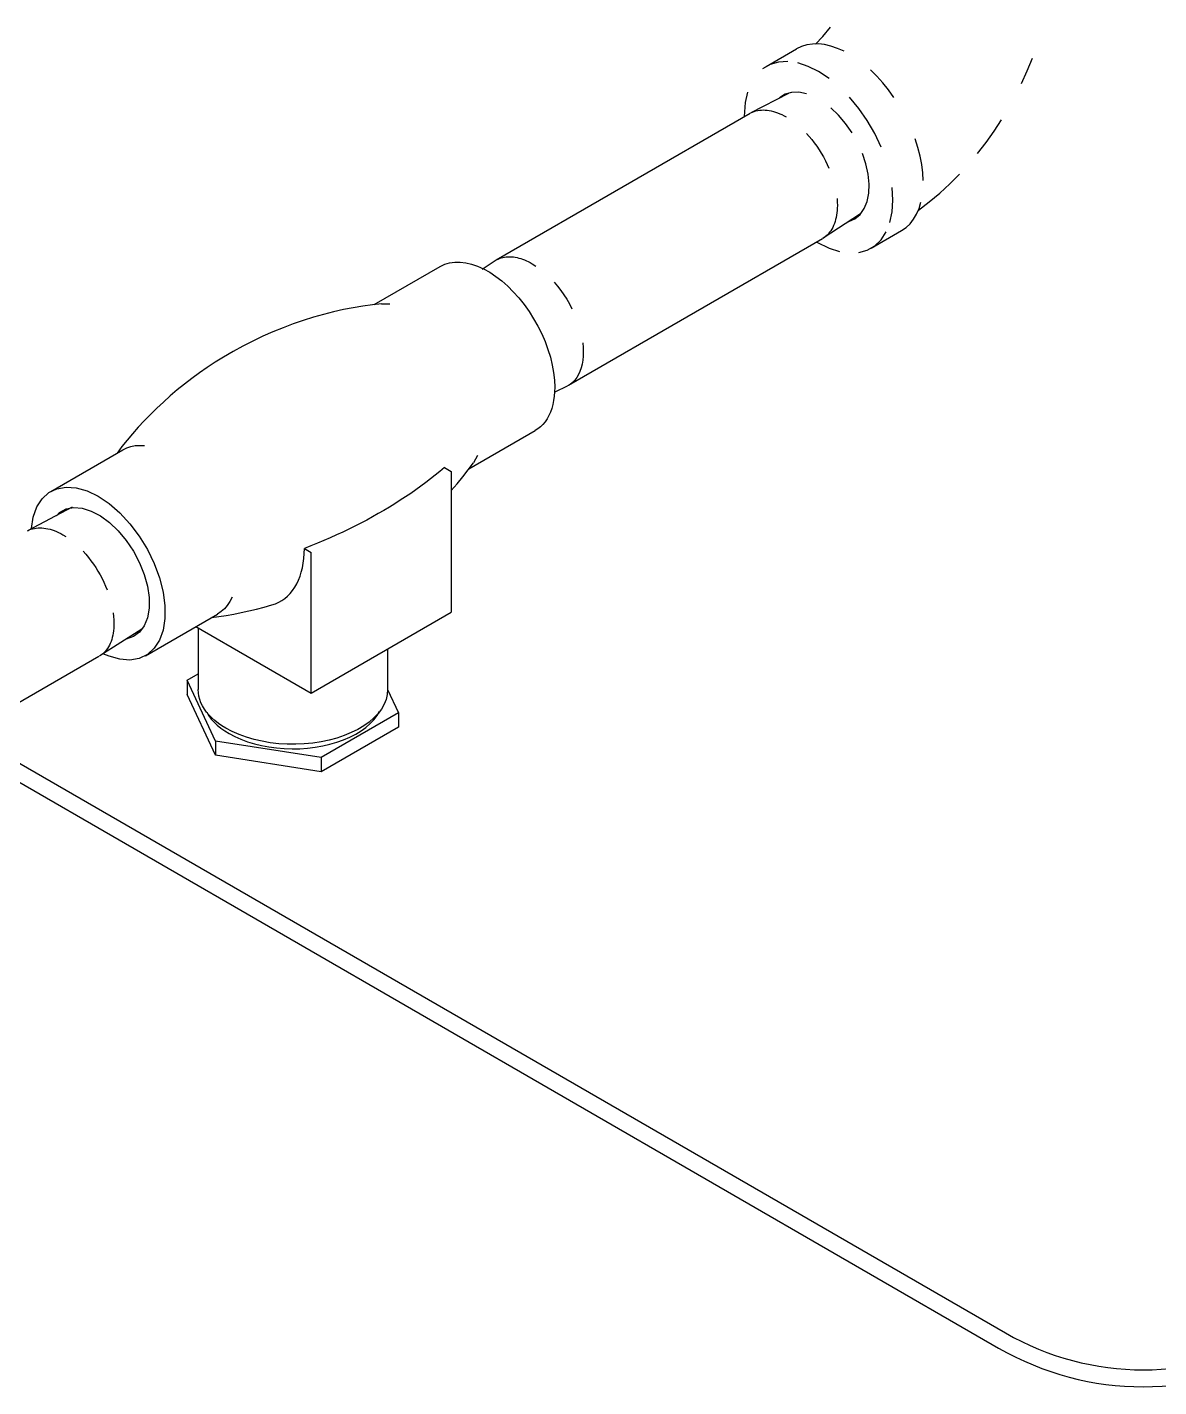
# Model space of a CAD drawing. Header units: centimetres. Extents: x 394264 to 551709, y 50011 to 59011.
# Drawn here: x 525697.6 to 525861.9, y 54167 to 54364.4 of the extents above; entities that cross this region are included whole.
import ezdxf

# ---------------------------------------------------------------- set-up
doc = ezdxf.new("R2010")
doc.units = ezdxf.units.CM
doc.layers.add('-M-YNGN-ZON3', color=6, linetype='SP', lineweight=30)
doc.layers.add('0-KRCN-YNG-CIHAZ', color=4, linetype='Continuous', lineweight=30)
doc.styles.add('CIZGI', font='tahoma.ttf', dxfattribs={"width": 0.8, "oblique": 20})
doc.linetypes.add('SP', pattern='A,2,-0.1,["SP",CIZGI,S=0.14,R=0.2,X=0,Y=-0.07],-0.255', length=2.355)

# ---------------------------------------------------------------- blocks, each defined once
blk = doc.blocks.new('A$C66BCA59E')
at = {"layer": '0-KRCN-YNG-CIHAZ', "color": 31, "linetype": 'Continuous', "lineweight": -3, "extrusion": (1.38e-14, -1.17e-14, -1)}
for p, q in [((1141.26, -470.25, 1107.03), (1142.33, -468.92, 1107.03)), ((1140.18, -471.39, 1107.03), (1141.26, -470.25, 1107.03))]:
    blk.add_line(p, q, dxfattribs=at)
at = {"layer": '0-KRCN-YNG-CIHAZ', "color": 31, "linetype": 'Continuous', "lineweight": -3, "extrusion": (0, 0, -1)}
for p, q in [((1138.91, -471.48, 1107.03), (1138.14, -471.71, 1107.03)), ((1139.73, -471.36, 1107.03), (1138.91, -471.48, 1107.03)), ((1140.59, -471.35, 1107.03), (1139.73, -471.36, 1107.03)), ((1141.49, -471.45, 1107.03), (1140.59, -471.35, 1107.03)), ((1142.42, -471.67, 1107.03), (1141.49, -471.45, 1107.03)), ((1138.14, -471.71, 1107.03), (1137.43, -472.05, 1107.03)), ((1143.36, -471.99, 1107.03), (1142.42, -471.67, 1107.03)), ((1144.32, -472.42, 1107.03), (1143.36, -471.99, 1107.03)), ((1149.06, -476.02, 1107.03), (1148.15, -475.12, 1107.03)), ((1149.94, -476.99, 1107.03), (1149.06, -476.02, 1107.03)), ((1150.78, -478.02, 1107.03), (1149.94, -476.99, 1107.03)), ((1151.57, -479.12, 1107.03), (1150.78, -478.02, 1107.03)), ((1155.05, -486.39, 1107.03), (1154.65, -485.14, 1107.03)), ((1155.37, -487.63, 1107.03), (1155.05, -486.39, 1107.03)), ((1155.6, -488.85, 1107.03), (1155.37, -487.63, 1107.03)), ((1155.75, -490.04, 1107.03), (1155.6, -488.85, 1107.03)), ((1155.82, -491.19, 1107.03), (1155.75, -490.04, 1107.03)), ((1154.86, -496.05, 1107.03), (1155.22, -495.23, 1107.03)), ((1155.22, -495.23, 1107.03), (1155.49, -494.32, 1107.03)), ((1153.9, -497.44, 1107.03), (1154.42, -496.8, 1107.03)), ((1154.42, -496.8, 1107.03), (1154.86, -496.05, 1107.03)), ((1152.67, -498.44, 1107.03), (1153.32, -497.99, 1107.03)), ((1153.32, -497.99, 1107.03), (1153.9, -497.44, 1107.03))]:
    blk.add_line(p, q, dxfattribs=at)
at = {"layer": '0-KRCN-YNG-CIHAZ', "color": 31, "linetype": 'Continuous', "lineweight": -3, "extrusion": (0, 0.816497, 0.57735)}
for p, q in [((1133.01, -474.6, 1107.03), (1137.43, -472.05, 1107.03)), ((1136.27, -478.52, 1106.16), (1130.81, -481.35, 1101.75)), ((1130.67, -481.42, 1101.75), (1093.79, -502.72, 1162.37)), ((1146.71, -495.99, 1106.58), (1141.31, -499.53, 1101.75)), ((1148.25, -500.99, 1107.03), (1152.67, -498.44, 1107.03)), ((1141.17, -499.61, 1101.75), (1104.29, -520.9, 1162.37)), ((1091.79, -504.02, 1154.26), (1093.65, -502.8, 1162.37)), ((1076.09, -509.18, 1204.73), (1085.7, -503.64, 1204.73)), ((1077.15, -509.07, 1204.73), (1078.39, -509.06, 1204.73)), ((1102.4, -521.86, 1155.22), (1104.15, -520.98, 1162.37)), ((1089.85, -533.02, 1204.73), (1099.46, -527.47, 1204.73)), ((1029.13, -536.3, 1204.73), (1039.6, -530.25, 1204.73)), ((1091.1, -531.08, 1204.73), (1090.51, -532.12, 1204.73)), ((1086.29, -532.84, 1204.73), (1087.28, -533.41, 1204.73)), ((1087.28, -533.41, 1204.73), (1087.28, -553.82, 1204.73)), ((1032.27, -538.57, 1226.44), (1025.78, -541.99, 1222.86)), ((1065.96, -544.58, 1204.73), (1066.94, -545.15, 1204.73)), ((1066.94, -565.56, 1204.73), (1066.94, -545.15, 1204.73)), ((1042.89, -560.13, 1204.73), (1053.36, -554.09, 1204.73)), ((1066.94, -565.56, 1204.73), (1087.28, -553.82, 1204.73)), ((1042.37, -556.29, 1227.22), (1036.28, -560.17, 1222.86)), ((1050.21, -555.9, 1204.73), (1066.94, -565.56, 1204.73)), ((1050.55, -556.1, 1204.73), (1050.55, -565.05, 1204.73)), ((1036.14, -560.25, 1222.86), (992.19, -585.63, 1289.26)), ((1078.05, -559.15, 1204.73), (1078.05, -565.05, 1204.73)), ((1048.96, -563.7, 1204.73), (1050.55, -562.78, 1204.73)), ((1053.07, -572.55, 1204.73), (1048.96, -563.7, 1204.73)), ((1048.96, -563.7, 1204.73), (1048.96, -565.74, 1204.73)), ((1053.07, -574.59, 1204.73), (1048.96, -565.74, 1204.73)), ((1078.05, -565.03, 1204.73), (1079.63, -568.44, 1204.73)), ((1079.63, -568.44, 1204.73), (1068.41, -574.93, 1204.73)), ((1079.63, -568.44, 1204.73), (1079.63, -570.49, 1204.73)), ((1079.63, -570.49, 1204.73), (1068.41, -576.97, 1204.73)), ((1053.07, -572.55, 1204.73), (1053.07, -574.59, 1204.73)), ((1068.41, -574.93, 1204.73), (1053.07, -572.55, 1204.73)), ((1068.41, -576.97, 1204.73), (1053.07, -574.59, 1204.73)), ((1068.41, -574.93, 1204.73), (1068.41, -576.97, 1204.73))]:
    blk.add_line(p, q, dxfattribs=at)
at = {"layer": '0-KRCN-YNG-CIHAZ', "color": 31, "linetype": 'Continuous', "lineweight": -3, "extrusion": (1.54e-14, -1.93e-14, -1)}
for p, q in [((1170.91, -475.25, 1107.03), (1171.66, -473.4, 1107.03)), ((1170.08, -477.08, 1107.03), (1170.91, -475.25, 1107.03)), ((1166.1, -484.02, 1107.03), (1167.19, -482.34, 1107.03)), ((1164.94, -485.65, 1107.03), (1166.1, -484.02, 1107.03)), ((1163.71, -487.23, 1107.03), (1164.94, -485.65, 1107.03)), ((1159.69, -491.64, 1107.03), (1161.09, -490.23, 1107.03)), ((1156.7, -494.26, 1107.03), (1158.22, -492.99, 1107.03)), ((1158.22, -492.99, 1107.03), (1159.69, -491.64, 1107.03)), ((1155.12, -495.46, 1107.03), (1156.7, -494.26, 1107.03))]:
    blk.add_line(p, q, dxfattribs=at)
at = {"layer": '0-KRCN-YNG-CIHAZ', "color": 31, "linetype": 'Continuous', "lineweight": -3, "extrusion": (3.7e-15, 2e-16, -1)}
for p, q in [((1133.57, -474.32, 1107.03), (1132.49, -474.95, 1107.03)), ((1134.8, -473.97, 1107.03), (1133.57, -474.32, 1107.03)), ((1136.15, -473.9, 1107.03), (1134.8, -473.97, 1107.03)), ((1139.1, -474.6, 1107.03), (1137.59, -474.11, 1107.03)), ((1140.63, -475.36, 1107.03), (1139.1, -474.6, 1107.03)), ((1142.16, -476.37, 1107.03), (1140.63, -475.36, 1107.03)), ((1130.29, -478.33, 1107.03), (1129.97, -479.87, 1107.03)), ((1146.45, -480.7, 1107.03), (1145.1, -479.07, 1107.03)), ((1129.97, -479.87, 1107.03), (1129.84, -481.89, 1107.47)), ((1147.68, -482.47, 1107.03), (1146.45, -480.7, 1107.03)), ((1148.77, -484.35, 1107.03), (1147.68, -482.47, 1107.03)), ((1149.69, -486.31, 1107.03), (1148.77, -484.35, 1107.03)), ((1151.4, -494.02, 1107.03), (1151.29, -492.18, 1107.03)), ((1151.29, -495.73, 1107.03), (1151.4, -494.02, 1107.03)), ((1150.97, -497.27, 1107.03), (1151.29, -495.73, 1107.03)), ((1149.69, -499.76, 1107.03), (1150.43, -498.62, 1107.03)), ((1140.35, -500.1, 1106.84), (1142.16, -501, 1107.03)), ((1142.16, -501, 1107.03), (1143.66, -501.49, 1107.03)), ((1147.68, -501.27, 1107.03), (1148.77, -500.65, 1107.03)), ((1148.77, -500.65, 1107.03), (1149.69, -499.76, 1107.03)), ((1146.45, -501.63, 1107.03), (1147.68, -501.27, 1107.03))]:
    blk.add_line(p, q, dxfattribs=at)
at = {"layer": '0-KRCN-YNG-CIHAZ', "color": 31, "linetype": 'Continuous', "lineweight": -3, "extrusion": (-1.2e-15, -3.6e-15, -1)}
for p, q in [((1135.77, -478.66, 1107.03), (1134.95, -479.17, 1107.03)), ((1136.71, -478.39, 1107.03), (1135.77, -478.66, 1107.03)), ((1137.76, -478.36, 1107.03), (1136.71, -478.39, 1107.03)), ((1138.87, -478.57, 1107.03), (1137.76, -478.36, 1107.03)), ((1143.5, -481.67, 1107.03), (1142.38, -480.6, 1107.03)), ((1144.55, -482.91, 1107.03), (1143.5, -481.67, 1107.03)), ((1145.49, -484.27, 1107.03), (1144.55, -482.91, 1107.03)), ((1147.48, -488.75, 1107.03), (1146.98, -487.23, 1107.03)), ((1147.81, -490.25, 1107.03), (1147.48, -488.75, 1107.03)), ((1147.95, -491.69, 1107.03), (1147.81, -490.25, 1107.03)), ((1147.67, -494.22, 1107.03), (1147.9, -493.02, 1107.03)), ((1147.9, -493.02, 1107.03), (1147.95, -491.69, 1107.03)), ((1146.66, -496.09, 1107.03), (1147.25, -495.25, 1107.03)), ((1147.25, -495.25, 1107.03), (1147.67, -494.22, 1107.03)), ((1145.03, -497.11, 1107.03), (1145.91, -496.71, 1107.03)), ((1145.91, -496.71, 1107.03), (1146.66, -496.09, 1107.03))]:
    blk.add_line(p, q, dxfattribs=at)
at = {"layer": '0-KRCN-YNG-CIHAZ', "color": 31, "linetype": 'Continuous', "lineweight": -3}
for p, q in [((1130.81, -481.35, 1101.75), (1131.04, -481.24, 1101.75)), ((1131.04, -481.24, 1101.75), (1131.28, -481.14, 1101.75)), ((1131.28, -481.14, 1101.75), (1131.53, -481.07, 1101.75)), ((1131.53, -481.07, 1101.75), (1131.79, -481.01, 1101.75)), ((1131.79, -481.01, 1101.75), (1132.05, -480.96, 1101.75)), ((1132.05, -480.96, 1101.75), (1132.32, -480.94, 1101.75)), ((1132.32, -480.94, 1101.75), (1132.6, -480.93, 1101.75)), ((1132.6, -480.93, 1101.75), (1132.88, -480.94, 1101.75)), ((1132.88, -480.94, 1101.75), (1133.17, -480.96, 1101.75)), ((1133.17, -480.96, 1101.75), (1133.46, -481.01, 1101.75)), ((1133.46, -481.01, 1101.75), (1133.76, -481.07, 1101.75)), ((1133.76, -481.07, 1101.75), (1134.06, -481.14, 1101.75)), ((1134.06, -481.14, 1101.75), (1134.37, -481.24, 1101.75)), ((1134.37, -481.24, 1101.75), (1134.68, -481.34, 1101.75)), ((1134.68, -481.34, 1101.75), (1134.99, -481.47, 1101.75)), ((1134.99, -481.47, 1101.75), (1135.3, -481.61, 1101.75)), ((1135.3, -481.61, 1101.75), (1135.61, -481.77, 1101.75)), ((1135.61, -481.77, 1101.75), (1135.92, -481.94, 1101.75)), ((1138.86, -484.34, 1101.75), (1139.26, -484.78, 1101.75)), ((1139.26, -484.78, 1101.75), (1139.64, -485.23, 1101.75)), ((1139.64, -485.23, 1101.75), (1140, -485.71, 1101.75)), ((1140, -485.71, 1101.75), (1140.36, -486.2, 1101.75)), ((1140.36, -486.2, 1101.75), (1140.7, -486.7, 1101.75)), ((1140.7, -486.7, 1101.75), (1141.02, -487.22, 1101.75)), ((1141.02, -487.22, 1101.75), (1141.32, -487.75, 1101.75)), ((1141.32, -487.75, 1101.75), (1141.61, -488.29, 1101.75)), ((1141.61, -488.29, 1101.75), (1141.88, -488.83, 1101.75)), ((1141.88, -488.83, 1101.75), (1142.13, -489.39, 1101.75)), ((1143.3, -493.78, 1101.75), (1143.34, -494.3, 1101.75)), ((1143.34, -494.3, 1101.75), (1143.35, -494.8, 1101.75)), ((1099.04, -503.24, 1162.37), (1099.59, -503.58, 1162.37)), ((1102.25, -505.93, 1162.37), (1102.73, -506.51, 1162.37)), ((1102.73, -506.51, 1162.37), (1103.2, -507.12, 1162.37)), ((1103.2, -507.12, 1162.37), (1103.65, -507.75, 1162.37)), ((1103.65, -507.75, 1162.37), (1104.07, -508.41, 1162.37)), ((1104.07, -508.41, 1162.37), (1104.46, -509.09, 1162.37)), ((1104.46, -509.09, 1162.37), (1104.82, -509.78, 1162.37)), ((1106.37, -514.71, 1162.37), (1106.44, -515.38, 1162.37)), ((1106.45, -516.66, 1162.37), (1106.39, -517.26, 1162.37)), ((1106.44, -515.38, 1162.37), (1106.46, -516.03, 1162.37)), ((1106.46, -516.03, 1162.37), (1106.45, -516.66, 1162.37)), ((1105.97, -518.87, 1162.37), (1105.76, -519.34, 1162.37)), ((1106.15, -518.37, 1162.37), (1105.97, -518.87, 1162.37)), ((1106.29, -517.84, 1162.37), (1106.15, -518.37, 1162.37)), ((1106.39, -517.26, 1162.37), (1106.29, -517.84, 1162.37)), ((1104.54, -520.75, 1162.37), (1104.15, -520.98, 1162.37)), ((1104.89, -520.46, 1162.37), (1104.54, -520.75, 1162.37)), ((1105.21, -520.13, 1162.37), (1104.89, -520.46, 1162.37)), ((1105.5, -519.76, 1162.37), (1105.21, -520.13, 1162.37)), ((1105.76, -519.34, 1162.37), (1105.5, -519.76, 1162.37)), ((1030.89, -542.58, 1222.86), (1031.32, -542.85, 1222.86)), ((1033.83, -544.98, 1222.86), (1034.22, -545.42, 1222.86)), ((1034.22, -545.42, 1222.86), (1034.6, -545.87, 1222.86)), ((1034.6, -545.87, 1222.86), (1034.97, -546.35, 1222.86)), ((1034.97, -546.35, 1222.86), (1035.33, -546.84, 1222.86)), ((1035.33, -546.84, 1222.86), (1035.66, -547.34, 1222.86)), ((1035.66, -547.34, 1222.86), (1035.99, -547.86, 1222.86)), ((1035.99, -547.86, 1222.86), (1036.29, -548.39, 1222.86)), ((1036.29, -548.39, 1222.86), (1036.58, -548.93, 1222.86)), ((1036.58, -548.93, 1222.86), (1036.85, -549.47, 1222.86)), ((1036.85, -549.47, 1222.86), (1037.1, -550.03, 1222.86)), ((1037.1, -550.03, 1222.86), (1037.32, -550.58, 1222.86)), ((982.42, -551.41, 2660.53), (1167.77, -658.42, 2660.53)), ((980.02, -552.79, 2660.53), (1166.77, -660.61, 2660.53)), ((1038.2, -553.89, 1222.86), (1038.27, -554.42, 1222.86)), ((1038.27, -554.42, 1222.86), (1038.3, -554.94, 1222.86)), ((1038.3, -554.94, 1222.86), (1038.32, -555.44, 1222.86))]:
    blk.add_line(p, q, dxfattribs=at)
at = {"layer": '0-KRCN-YNG-CIHAZ', "color": 31, "linetype": 'Continuous', "lineweight": -3, "extrusion": (-7.4e-15, -1.04e-14, -1)}
for p, q in [((1027.87, -537.36, 1204.73), (1028.85, -536.47, 1204.73)), ((1028.85, -536.47, 1204.73), (1030.04, -535.9, 1204.73)), ((1030.04, -535.9, 1204.73), (1031.38, -535.66, 1204.73)), ((1031.38, -535.66, 1204.73), (1032.85, -535.76, 1204.73)), ((1032.85, -535.76, 1204.73), (1034.41, -536.21, 1204.73)), ((1034.41, -536.21, 1204.73), (1036.01, -536.98, 1204.73)), ((1026.58, -540.01, 1204.73), (1027.1, -538.55, 1204.73)), ((1027.1, -538.55, 1204.73), (1027.87, -537.36, 1204.73)), ((1036.01, -536.98, 1204.73), (1037.61, -538.05, 1204.73)), ((1037.61, -538.05, 1204.73), (1039.17, -539.41, 1204.73)), ((1026.32, -541.69, 1204.73), (1026.58, -540.01, 1204.73)), ((1039.17, -539.41, 1204.73), (1040.64, -541, 1204.73)), ((1040.64, -541, 1204.73), (1041.99, -542.8, 1204.73)), ((1041.99, -542.8, 1204.73), (1043.17, -544.74, 1204.73)), ((1043.17, -544.74, 1204.73), (1044.16, -546.77, 1204.73)), ((1044.16, -546.77, 1204.73), (1044.92, -548.84, 1204.73)), ((1044.92, -548.84, 1204.73), (1045.44, -550.9, 1204.73)), ((1045.44, -550.9, 1204.73), (1045.71, -552.88, 1204.73)), ((1045.71, -552.88, 1204.73), (1045.71, -554.74, 1204.73)), ((1045.44, -556.42, 1204.73), (1044.92, -557.87, 1204.73)), ((1045.71, -554.74, 1204.73), (1045.44, -556.42, 1204.73)), ((1044.92, -557.87, 1204.73), (1044.16, -559.06, 1204.73)), ((1037.61, -560.22, 1204.73), (1036.7, -559.86, 1205.31)), ((1039.17, -560.66, 1204.73), (1037.61, -560.22, 1204.73)), ((1043.17, -559.95, 1204.73), (1041.99, -560.53, 1204.73)), ((1044.16, -559.06, 1204.73), (1043.17, -559.95, 1204.73)), ((1040.64, -560.77, 1204.73), (1039.17, -560.66, 1204.73)), ((1041.99, -560.53, 1204.73), (1040.64, -560.77, 1204.73))]:
    blk.add_line(p, q, dxfattribs=at)
at = {"layer": '0-KRCN-YNG-CIHAZ', "color": 31, "linetype": 'Continuous', "lineweight": -3, "extrusion": (1.96e-14, -2.8e-15, -1)}
for p, q in [((1031.38, -538.84, 1204.73), (1032.49, -538.63, 1204.73)), ((1032.49, -538.63, 1204.73), (1033.72, -538.73, 1204.73)), ((1029.96, -539.81, 1204.27), (1030.42, -539.34, 1204.73)), ((1030.42, -539.34, 1204.73), (1031.38, -538.84, 1204.73)), ((1033.72, -538.73, 1204.73), (1035.02, -539.14, 1204.73)), ((1035.02, -539.14, 1204.73), (1036.34, -539.84, 1204.73)), ((1036.34, -539.84, 1204.73), (1037.66, -540.81, 1204.73)), ((1037.66, -540.81, 1204.73), (1038.93, -542.01, 1204.73)), ((1038.93, -542.01, 1204.73), (1040.1, -543.42, 1204.73)), ((1040.1, -543.42, 1204.73), (1041.14, -544.98, 1204.73)), ((1041.14, -544.98, 1204.73), (1042.02, -546.64, 1204.73)), ((1042.02, -546.64, 1204.73), (1042.7, -548.35, 1204.73)), ((1042.7, -548.35, 1204.73), (1043.17, -550.06, 1204.73)), ((1043.17, -550.06, 1204.73), (1043.41, -551.71, 1204.73)), ((1043.41, -551.71, 1204.73), (1043.41, -553.25, 1204.73)), ((1043.41, -553.25, 1204.73), (1043.17, -554.62, 1204.73)), ((1042.7, -555.79, 1204.73), (1042.02, -556.72, 1204.73)), ((1043.17, -554.62, 1204.73), (1042.7, -555.79, 1204.73)), ((1041.14, -557.37, 1204.73), (1040.1, -557.73, 1204.73)), ((1042.02, -556.72, 1204.73), (1041.14, -557.37, 1204.73))]:
    blk.add_line(p, q, dxfattribs=at)
at = {"layer": '0-KRCN-YNG-CIHAZ', "color": 31, "linetype": 'Continuous', "lineweight": -3}
for points, elevation in [([(1143.35, -494.8), (1143.34, -495.17), (1143.32, -495.52), (1143.29, -495.87), (1143.24, -496.2), (1143.18, -496.53), (1143.1, -496.84), (1143.02, -497.14), (1142.92, -497.43), (1142.8, -497.71), (1142.68, -497.98), (1142.54, -498.23), (1142.39, -498.46), (1142.23, -498.68), (1142.05, -498.89), (1141.87, -499.08), (1141.67, -499.26), (1141.47, -499.42), (1141.25, -499.56)], 1101.75), ([(1093.65, -502.8), (1093.86, -502.68), (1094.08, -502.57), (1094.3, -502.48), (1094.53, -502.4), (1094.77, -502.33), (1095.01, -502.28), (1095.26, -502.25), (1095.52, -502.23), (1095.78, -502.23), (1096.05, -502.24)], 1162.37), ([(1096.05, -502.24), (1096.31, -502.26), (1096.57, -502.3), (1096.84, -502.35), (1097.11, -502.42), (1097.38, -502.5), (1097.65, -502.59), (1097.93, -502.69), (1098.2, -502.81), (1098.48, -502.94), (1098.76, -503.08), (1099.04, -503.24)], 1162.37), ([(1077.19, -509.06), (1075.84, -509.21), (1074.46, -509.41), (1073.06, -509.64), (1071.64, -509.91), (1070.2, -510.23), (1068.75, -510.6), (1067.28, -511.01), (1065.81, -511.47), (1064.33, -511.97), (1062.86, -512.53), (1061.38, -513.13), (1059.92, -513.77), (1058.46, -514.47), (1057.02, -515.2), (1055.6, -515.98), (1054.2, -516.8), (1053.03, -517.53), (1051.87, -518.29), (1050.74, -519.08), (1049.63, -519.89), (1048.55, -520.72), (1047.5, -521.57), (1046.48, -522.44), (1045.49, -523.32), (1044.53, -524.22), (1043.6, -525.13), (1042.71, -526.05), (1041.85, -526.98), (1041.03, -527.91), (1040.24, -528.85), (1039.48, -529.78), (1038.76, -530.72)], 1204.73), ([(1087.28, -536.18), (1088.15, -535.17), (1088.97, -534.15), (1089.76, -533.14), (1090.51, -532.13)], 1204.73), ([(1025.78, -541.99), (1026.01, -541.88), (1026.25, -541.78), (1026.5, -541.71), (1026.76, -541.65), (1027.02, -541.6), (1027.29, -541.58), (1027.57, -541.57), (1027.85, -541.58), (1028.14, -541.6), (1028.43, -541.65), (1028.73, -541.71), (1029.03, -541.78), (1029.34, -541.87), (1029.65, -541.98), (1029.95, -542.11), (1030.27, -542.25), (1030.58, -542.41), (1030.89, -542.58)], 1222.86), ([(1061.26, -552.77), (1061.76, -552.59), (1062.24, -552.38), (1062.69, -552.12), (1063.12, -551.81), (1063.53, -551.47), (1063.9, -551.09), (1064.25, -550.66), (1064.57, -550.2), (1064.86, -549.7), (1065.11, -549.17), (1065.33, -548.6), (1065.52, -548), (1065.68, -547.37), (1065.8, -546.71), (1065.89, -546.02), (1065.94, -545.31), (1065.96, -544.58)], 1204.73), ([(1052.5, -554.58), (1053.55, -554.44), (1054.62, -554.28), (1055.7, -554.09), (1056.79, -553.88), (1057.89, -553.64), (1059, -553.38), (1060.12, -553.09), (1061.25, -552.77)], 1204.73), ([(1038.32, -555.44), (1038.31, -555.81), (1038.29, -556.16), (1038.26, -556.5), (1038.21, -556.84), (1038.15, -557.17), (1038.07, -557.48), (1037.99, -557.78), (1037.89, -558.07), (1037.77, -558.35), (1037.65, -558.61), (1037.51, -558.87), (1037.36, -559.1), (1037.2, -559.32), (1037.02, -559.53), (1036.84, -559.72), (1036.64, -559.9), (1036.43, -560.06), (1036.22, -560.2)], 1222.86), ([(1055.02, -571.43), (1055.85, -571.87), (1056.75, -572.27), (1057.7, -572.62), (1058.7, -572.93), (1059.75, -573.18), (1060.82, -573.38), (1061.93, -573.52), (1063.05, -573.62), (1064.18, -573.65), (1065.31, -573.63), (1066.44, -573.55), (1067.54, -573.41), (1068.63, -573.22), (1069.68, -572.98), (1070.69, -572.69), (1071.66, -572.35), (1072.56, -571.96), (1073.41, -571.52), (1074.19, -571.05), (1074.9, -570.54), (1075.53, -569.99), (1076.07, -569.42), (1076.53, -568.82), (1076.89, -568.2)], 1204.73), ([(1051.78, -568.35), (1052.08, -568.84), (1052.44, -569.32), (1052.85, -569.78), (1053.32, -570.22), (1053.83, -570.65), (1054.4, -571.05), (1055.02, -571.43)], 1204.73)]:
    blk.add_lwpolyline(points, dxfattribs=dict(at, elevation=elevation))
at = {"layer": '0-KRCN-YNG-CIHAZ', "color": 31, "linetype": 'Continuous', "lineweight": -3, "extrusion": (-2.75e-14, 6.58e-14, -1), "elevation": -1204.73}
blk.add_lwpolyline([(-1085.7, -503.64), (-1086.35, -503.32), (-1087.05, -503.11), (-1087.8, -503.01), (-1088.59, -503), (-1089.41, -503.1), (-1090.25, -503.3), (-1091.12, -503.6), (-1091.99, -504), (-1092.87, -504.49), (-1093.75, -505.08), (-1094.62, -505.75), (-1095.48, -506.5), (-1096.3, -507.32), (-1097.1, -508.21), (-1097.86, -509.17), (-1098.58, -510.17), (-1099.25, -511.22), (-1099.86, -512.31), (-1100.42, -513.42), (-1100.91, -514.55), (-1101.33, -515.68), (-1101.68, -516.82), (-1101.95, -517.95), (-1102.15, -519.05), (-1102.27, -520.13), (-1102.31, -521.17)], dxfattribs=at)
at = {"layer": '0-KRCN-YNG-CIHAZ', "color": 31, "linetype": 'Continuous', "lineweight": -3, "extrusion": (-6e-16, -1e-15, -1), "elevation": -1204.73}
blk.add_lwpolyline([(-1102.31, -521.17), (-1102.29, -521.84), (-1102.24, -522.48), (-1102.15, -523.1), (-1102.03, -523.69), (-1101.87, -524.26), (-1101.68, -524.79), (-1101.45, -525.29), (-1101.2, -525.75), (-1100.91, -526.17), (-1100.59, -526.56), (-1100.24, -526.9), (-1099.86, -527.21), (-1099.46, -527.47)], dxfattribs=at)
at = {"layer": '0-KRCN-YNG-CIHAZ', "color": 31, "linetype": 'Continuous', "lineweight": -3, "extrusion": (-2.7e-15, 5e-15, -1), "elevation": -1204.73}
blk.add_lwpolyline([(-1039.6, -530.25), (-1040.16, -529.98), (-1040.76, -529.78), (-1041.39, -529.65), (-1042.06, -529.61), (-1042.75, -529.64)], dxfattribs=at)
at = {"layer": '0-KRCN-YNG-CIHAZ', "color": 31, "linetype": 'Continuous', "lineweight": -3, "extrusion": (8.09e-14, -9.76e-14, -1), "elevation": -1204.73}
blk.add_lwpolyline([(-1086.29, -532.84), (-1085.64, -533.39), (-1084.97, -533.94), (-1084.29, -534.48), (-1083.59, -535.01), (-1082.88, -535.54), (-1082.15, -536.06), (-1081.41, -536.57), (-1080.66, -537.08), (-1079.89, -537.58), (-1079.12, -538.08), (-1078.32, -538.56), (-1077.52, -539.04), (-1076.7, -539.51), (-1075.87, -539.98), (-1075.02, -540.44), (-1074.17, -540.89), (-1073.3, -541.33), (-1072.42, -541.76), (-1071.53, -542.19), (-1070.63, -542.61), (-1069.72, -543.02), (-1068.79, -543.42), (-1067.86, -543.82), (-1066.91, -544.2), (-1065.96, -544.58)], dxfattribs=at)
at = {"layer": '0-KRCN-YNG-CIHAZ', "color": 31, "linetype": 'Continuous', "lineweight": -3, "extrusion": (3.67e-14, -2.25e-14, -1), "elevation": -1204.73}
blk.add_lwpolyline([(-1055.47, -551.66), (-1055.15, -552.27), (-1054.77, -552.83), (-1054.35, -553.32), (-1053.88, -553.74), (-1053.36, -554.09)], dxfattribs=at)
at = {"layer": '0-KRCN-YNG-CIHAZ', "color": 31, "linetype": 'Continuous', "lineweight": -3, "extrusion": (3.01e-14, 4.15e-14, -1), "elevation": -1204.73}
blk.add_lwpolyline([(-1054.57, -570.66), (-1054, -570.32), (-1053.47, -569.95), (-1052.98, -569.56), (-1052.53, -569.16), (-1052.12, -568.74), (-1051.76, -568.31), (-1051.44, -567.87), (-1051.17, -567.41), (-1050.95, -566.95), (-1050.77, -566.48), (-1050.65, -566.01), (-1050.57, -565.53), (-1050.55, -565.05)], dxfattribs=at)
at = {"layer": '0-KRCN-YNG-CIHAZ', "color": 31, "linetype": 'Continuous', "lineweight": -3, "extrusion": (1.97e-14, -4.7e-15, -1), "elevation": -1204.73}
blk.add_lwpolyline([(-1078.05, -565.05), (-1077.99, -565.77), (-1077.82, -566.48), (-1077.54, -567.18), (-1077.15, -567.87), (-1076.66, -568.53), (-1076.06, -569.16), (-1075.37, -569.76), (-1074.59, -570.32), (-1073.72, -570.83), (-1072.78, -571.3), (-1071.76, -571.72), (-1070.69, -572.08), (-1069.56, -572.39), (-1068.39, -572.63), (-1067.18, -572.81), (-1065.95, -572.93), (-1064.71, -572.99), (-1063.47, -572.98), (-1062.23, -572.9), (-1061.01, -572.76), (-1059.81, -572.56), (-1058.65, -572.29), (-1057.54, -571.97), (-1056.49, -571.58), (-1055.49, -571.15), (-1054.57, -570.66)], dxfattribs=at)
at = {"layer": '0-KRCN-YNG-CIHAZ', "color": 31, "linetype": 'Continuous', "lineweight": -3}
for centre, radius in [((1187.77, -623.78, 2660.53), 40), ((1187.77, -624.24, 2660.53), 42)]:
    blk.add_arc(centre, radius, 240, 300, dxfattribs=at)

msp = doc.modelspace()

# ---------------------------------------------------------------- block references
at = {"layer": '-M-YNGN-ZON3'}
msp.add_blockref('A$C66BCA59E', (524671.91, 54833.28, -2010.95), dxfattribs=at)

doc.saveas('drawing.dxf')
